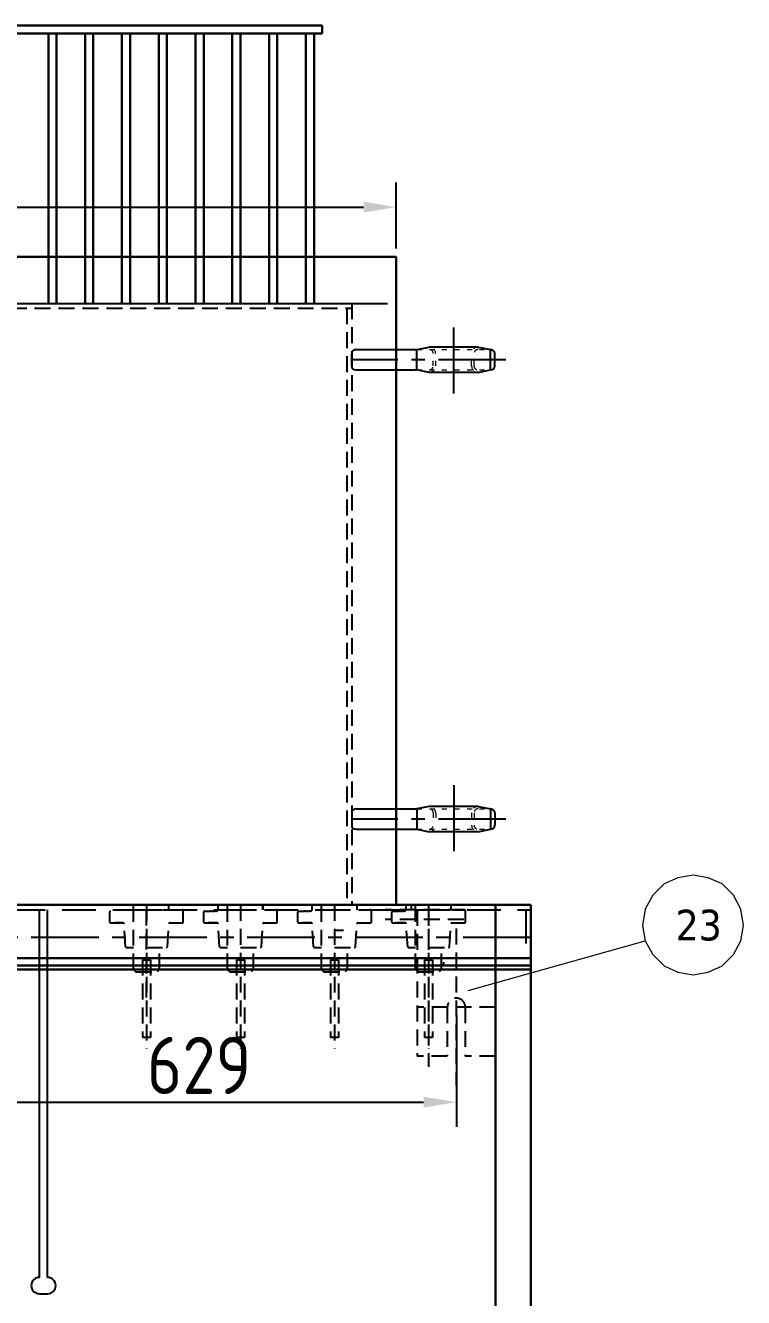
# Model space of a CAD drawing. Header units: millimetres. Extents: x 70841 to 133731, y -170061 to -164340.
# Drawn here: x 127933 to 128811, y -169022 to -167465 of the extents above; entities that cross this region are included whole.
import ezdxf

# ---------------------------------------------------------------- set-up
doc = ezdxf.new("R2010")
doc.units = ezdxf.units.MM
doc.header["$LTSCALE"] = 13
for name, pattern in [('ACAD_ISO03W100', [1.18, 0.47, -0.71]), ('CENTERX2', [101.6, 63.5, -12.7, 12.7, -12.7]), ('DASHED', [0.75, 0.5, -0.25]), ('HIDDEN', [9.525, 6.35, -3.175])]:
    doc.linetypes.add(name, pattern=pattern)
for name, color, linetype in [('1', 4, 'Continuous'), ('粗实线', 4, 'Continuous'), ('细实线', 2, 'Continuous'), ('虚线', 6, 'HIDDEN'), ('铁心虚线', 1, 'DASHED')]:
    doc.layers.add(name, color=color, linetype=linetype)
doc.layers.add('标注、文本', color=3, linetype='Continuous', lineweight=25)
doc.layers.add('铁心', color=3, linetype='Continuous', lineweight=0)
doc.styles.get("Standard").update_dxf_attribs({"font": 'gbenor.shx', "bigfont": 'gbcbig.shx'})
doc.styles.add('Tahoma$001', font='tahoma.ttf', dxfattribs={"height": 2.159784})
doc.dimstyles.new('1-15', dxfattribs={"dimscale": 20, "dimtxt": 3.5, "dimasz": 2, "dimexe": 1.5, "dimexo": 0.5, "dimgap": 0.5, "dimtad": 1, "dimtoh": 1, "dimdec": 1, "dimdsep": 46, "dimtxsty": 'Standard', "dimcen": 2.5, "dimclrd": 3, "dimclre": 3, "dimclrt": 3, "dimadec": 0, "dimazin": 2, "dimtfac": 1, "dimtdec": 1, "dimtmove": 0, "dimatfit": 2, "dimfxl": 1, "dimarcsym": 0})

# ---------------------------------------------------------------- blocks, each defined once
blk = doc.blocks.new('*D1753')
at = {"layer": 'Defpoints', "color": 0, "transparency": 16777216}
for p in [(128386.3, -167687.6), (127275.3, -167748.4), (128386.3, -167748.4)]:
    blk.add_point(p, dxfattribs=at)
at = {"layer": '标注、文本', "color": 3, "lineweight": -2, "transparency": 16777216}
for p, q in [((127275.3, -167738.4), (127275.3, -167657.6)), ((128386.3, -167738.4), (128386.3, -167657.6)), ((127315.3, -167687.6), (128346.3, -167687.6))]:
    blk.add_line(p, q, dxfattribs=at)
at = {"layer": '标注、文本', "color": 3, "transparency": 16777216}
for points in [[(127315.3, -167681), (127315.3, -167694.3), (127275.3, -167687.6)], [(128346.3, -167681), (128346.3, -167694.3), (128386.3, -167687.6)]]:
    blk.add_solid(points, dxfattribs=at)
at = {"layer": '标注、文本', "color": 3, "transparency": 16777216, "insert": (127830.8, -167642.6), "char_height": 70, "attachment_point": 5}
blk.add_mtext('1111', dxfattribs=at)
blk = doc.blocks.new('*D1755')
at = {"layer": 'Defpoints', "color": 0, "transparency": 16777216}
for p in [(127830.8, -168620.3), (128459.8, -168666.4), (128459.8, -168782.7)]:
    blk.add_point(p, dxfattribs=at)
at = {"layer": '标注、文本', "color": 3, "lineweight": -2, "transparency": 16777216}
for p, q in [((127830.8, -168630.3), (127830.8, -168812.7)), ((128459.8, -168676.4), (128459.8, -168812.7)), ((127870.8, -168782.7), (128419.8, -168782.7))]:
    blk.add_line(p, q, dxfattribs=at)
at = {"layer": '标注、文本', "color": 3, "transparency": 16777216}
for points in [[(127870.8, -168776), (127870.8, -168789.3), (127830.8, -168782.7)], [(128419.8, -168776), (128419.8, -168789.3), (128459.8, -168782.7)]]:
    blk.add_solid(points, dxfattribs=at)
at = {"layer": '标注、文本', "color": 3, "transparency": 16777216, "insert": (128145.3, -168737.7), "char_height": 70, "attachment_point": 5}
blk.add_mtext('629', dxfattribs=at)

msp = doc.modelspace()

# ---------------------------------------------------------------- linework, layer by layer
at = {"layer": '1', "color": 1, "linetype": 'CENTERX2', "lineweight": -3, "ltscale": 0.1}
for p, q in [((128456.76, -167915.651), (128456.76, -167834.959)), ((128520.381, -167874.316), (128331.768, -167874.316)), ((128456.76, -168394.927), (128456.76, -168475.62)), ((128520.381, -168436.262), (128331.768, -168436.262)), ((128550.768, -168581.39), (127110.768, -168581.39))]:
    msp.add_line(p, q, dxfattribs=at)
at = {"layer": '标注、文本'}
for p, q in [((127285.768, -167805.39), (128375.768, -167805.39)), ((128336.768, -167861.816), (128411.51, -167861.816)), ((128411.51, -167861.816), (128426.51, -167858.816)), ((128411.51, -167886.816), (128411.51, -167861.816)), ((128486.51, -167858.816), (128426.51, -167858.816)), ((128486.51, -167858.816), (128501.51, -167861.816)), ((128501.51, -167886.816), (128501.51, -167861.816)), ((128331.768, -167881.816), (128331.768, -167866.816)), ((128506.751, -167881.816), (128506.751, -167866.816)), ((128336.768, -167886.816), (128411.51, -167886.816)), ((128426.51, -167889.816), (128411.51, -167886.816)), ((128486.51, -167889.816), (128426.51, -167889.816)), ((128486.51, -167889.816), (128501.51, -167886.816)), ((128336.768, -168423.762), (128411.51, -168423.762)), ((128426.51, -168420.762), (128411.51, -168423.762)), ((128411.51, -168423.762), (128411.51, -168448.762)), ((128486.51, -168420.762), (128426.51, -168420.762)), ((128486.51, -168420.762), (128501.51, -168423.762)), ((128501.51, -168423.762), (128501.51, -168448.762)), ((128331.768, -168428.762), (128331.768, -168443.762)), ((128506.751, -168428.762), (128506.751, -168443.762)), ((128336.768, -168448.762), (128411.51, -168448.762)), ((128411.51, -168448.762), (128426.51, -168451.762)), ((128486.51, -168451.762), (128426.51, -168451.762)), ((128486.51, -168451.762), (128501.51, -168448.762)), ((127949.768, -168997.022), (127949.768, -168547.39)), ((127959.768, -168997.022), (127959.768, -168547.39)), ((127939.768, -169007.022), (127939.768, -169007.022)), ((127969.768, -169007.022), (127969.768, -169007.022)), ((127949.768, -169017.022), (127959.768, -169017.022)), ((127949.768, -169017.022), (127949.768, -169017.022)), ((127959.768, -169017.022), (127959.768, -169017.022))]:
    msp.add_line(p, q, dxfattribs=at)
at = {"layer": '标注、文本', "color": 2, "linetype": 'ACAD_ISO03W100', "lineweight": 18}
for p, q in [((128411.51, -167861.816), (128501.751, -167861.816)), ((128431.51, -167881.816), (128431.51, -167866.816)), ((128434.51, -167881.816), (128434.51, -167866.816)), ((128478.51, -167881.816), (128478.51, -167866.816)), ((128481.51, -167881.816), (128481.51, -167866.816)), ((128411.51, -167886.816), (128501.751, -167886.816)), ((128411.51, -168423.762), (128501.751, -168423.762)), ((128431.51, -168428.762), (128431.51, -168443.762)), ((128434.51, -168428.762), (128434.51, -168443.762)), ((128478.51, -168428.762), (128478.51, -168443.762)), ((128481.51, -168428.762), (128481.51, -168443.762)), ((128411.51, -168448.762), (128501.751, -168448.762))]:
    msp.add_line(p, q, dxfattribs=at)
at = {"layer": '标注、文本'}
for centre, radius, start, end in [((128336.768, -167866.816), 5, 90, 180), ((128501.751, -167866.816), 5, 0, 90), ((128336.768, -167881.816), 5, 180, 270), ((128501.751, -167881.816), 5, 270, 0), ((128336.768, -168428.762), 5, 90, 180), ((128501.751, -168428.762), 5, 0, 90), ((128336.768, -168443.762), 5, 180, 270), ((128501.751, -168443.762), 5, 270, 0), ((127949.768, -169007.022), 10, 90, 180), ((127959.768, -169007.022), 10, 0, 90), ((127949.768, -169007.022), 10, 180, 270), ((127959.768, -169007.022), 10, 270, 0)]:
    msp.add_arc(centre, radius, start, end, dxfattribs=at)
at = {"layer": '标注、文本', "color": 2, "linetype": 'ACAD_ISO03W100', "lineweight": 18}
for centre, radius, start, end in [((128426.51, -167866.816), 8, 0, 90), ((128426.51, -167866.816), 5, 0, 90), ((128486.51, -167866.816), 8, 90, 180), ((128486.51, -167866.816), 5, 90, 180), ((128426.51, -167881.816), 5, 270, 0), ((128426.51, -167881.816), 8, 270, 0), ((128486.51, -167881.816), 8, 180, 270), ((128486.51, -167881.816), 5, 180, 270), ((128426.51, -168428.762), 8, 0, 90), ((128426.51, -168428.762), 5, 0, 90), ((128486.51, -168428.762), 8, 90, 180), ((128486.51, -168428.762), 5, 90, 180), ((128426.51, -168443.762), 5, 270, 0), ((128426.51, -168443.762), 8, 270, 0), ((128486.51, -168443.762), 8, 180, 270), ((128486.51, -168443.762), 5, 180, 270)]:
    msp.add_arc(centre, radius, start, end, dxfattribs=at)
at = {"layer": '粗实线', "lineweight": 30}
for p, q in [((127365.768, -167465.39), (128295.768, -167465.39)), ((128295.768, -167465.39), (128295.768, -167475.39)), ((127365.768, -167475.39), (128295.768, -167475.39)), ((127960.768, -167475.39), (127960.768, -167805.39)), ((127970.768, -167475.39), (127970.768, -167805.39)), ((128005.768, -167475.39), (128005.768, -167805.39)), ((128015.768, -167475.39), (128015.768, -167805.39)), ((128050.768, -167475.39), (128050.768, -167805.39)), ((128060.768, -167475.39), (128060.768, -167805.39)), ((128095.768, -167475.39), (128095.768, -167805.39)), ((128105.768, -167475.39), (128105.768, -167805.39)), ((128140.768, -167475.39), (128140.768, -167805.39)), ((128150.768, -167475.39), (128150.768, -167805.39)), ((128185.768, -167475.39), (128185.768, -167805.39)), ((128195.768, -167475.39), (128195.768, -167805.39)), ((128230.768, -167475.39), (128230.768, -167805.39)), ((128240.768, -167475.39), (128240.768, -167805.39)), ((128275.768, -167475.39), (128275.768, -167805.39)), ((128285.768, -167475.39), (128285.768, -167805.39)), ((127275.268, -167748.39), (128386.268, -167748.39)), ((128386.268, -167748.39), (128386.268, -168541.39)), ((127110.768, -168541.39), (128550.768, -168541.39)), ((128507.768, -168541.39), (128507.768, -169066.39)), ((128550.768, -168541.39), (128550.768, -168606.39)), ((128550.768, -168541.39), (128550.768, -169066.39)), ((127110.768, -168606.39), (128550.768, -168606.39))]:
    msp.add_line(p, q, dxfattribs=at)
at = {"layer": '细实线', "color": 4, "lineweight": 30}
for p, q in [((127110.768, -168615.347), (128550.768, -168615.347)), ((127110.768, -168620.347), (128550.768, -168620.347))]:
    msp.add_line(p, q, dxfattribs=at)
at = {"layer": '虚线', "ltscale": 0.5}
for p, q in [((127110.768, -168547.39), (128550.768, -168547.39)), ((128544.768, -168547.39), (128544.768, -168606.39))]:
    msp.add_line(p, q, dxfattribs=at)
at = {"layer": '铁心'}
msp.add_lwpolyline([(128811.076, -168566.567), (128807.762, -168546.689), (128798.727, -168529.521), (128784.872, -168515.667), (128767.705, -168508.137), (128749.332, -168504.824), (128730.658, -168508.137), (128713.792, -168515.667), (128699.937, -168529.521), (128690.6, -168546.689), (128687.589, -168566.567), (128690.6, -168585.241), (128699.937, -168602.107), (128713.792, -168615.962), (128730.658, -168623.793), (128749.332, -168626.805), (128767.705, -168623.793), (128784.872, -168615.962), (128798.727, -168602.107), (128807.762, -168585.241)], close=True, dxfattribs=at)
msp.add_lwpolyline([(128474.372, -168645.868), (128690.6, -168585.241), (128690.6, -168585.241)], dxfattribs=at)
at = {"layer": '铁心虚线', "color": 6, "ltscale": 3}
for p, q in [((127329.768, -167805.39), (128331.768, -167805.39)), ((127329.768, -167811.39), (128331.768, -167811.39)), ((128325.768, -167811.39), (128325.768, -168541.39)), ((128331.768, -167805.39), (128331.768, -168541.39)), ((128064.778, -168620.391), (128064.778, -168541.39)), ((128080.787, -168541.39), (128080.767, -168717.279)), ((128080.779, -168547.39), (128120.778, -168547.391)), ((128080.791, -168547.39), (128120.79, -168547.391)), ((128080.798, -168547.39), (128124.797, -168547.39)), ((128080.801, -168654.42), (128080.801, -168541.39)), ((128080.801, -168541.39), (128080.801, -168593.391)), ((128108.278, -168547.391), (128108.278, -168541.39)), ((128108.29, -168547.391), (128108.29, -168541.39)), ((128125.797, -168562.39), (128125.797, -168548.39)), ((128151.827, -168548.873), (128156.835, -168548.89)), ((128156.835, -168549.447), (128156.835, -168548.89)), ((128158.779, -168548.89), (128158.779, -168549.447)), ((128158.779, -168548.89), (128158.779, -168549.447)), ((128159.729, -168548.89), (128158.779, -168548.89)), ((128159.729, -168549.447), (128159.729, -168548.89)), ((128162.623, -168548.89), (128161.673, -168548.89)), ((128161.673, -168548.89), (128161.673, -168549.447)), ((128161.673, -168548.89), (128161.673, -168549.447)), ((128162.623, -168549.447), (128162.623, -168548.89)), ((128166.327, -168548.89), (128164.567, -168548.89)), ((128164.567, -168548.89), (128164.567, -168549.447)), ((128168.308, -168545.391), (128168.308, -168541.39)), ((128168.327, -168546.89), (128168.326, -168541.39)), ((128179.808, -168620.391), (128179.808, -168541.39)), ((128195.817, -168541.39), (128195.797, -168717.279)), ((128195.809, -168547.39), (128235.808, -168547.391)), ((128195.822, -168547.39), (128235.821, -168547.391)), ((128195.828, -168547.39), (128239.827, -168547.39)), ((128223.308, -168547.391), (128223.308, -168541.39)), ((128223.321, -168547.391), (128223.321, -168541.39)), ((128240.827, -168562.39), (128240.827, -168548.39)), ((128266.845, -168548.873), (128271.853, -168548.89)), ((128271.853, -168549.447), (128271.853, -168548.89)), ((128273.798, -168548.89), (128273.798, -168549.447)), ((128273.798, -168548.89), (128273.798, -168549.447)), ((128274.747, -168548.89), (128273.798, -168548.89)), ((128274.747, -168549.447), (128274.747, -168548.89)), ((128277.641, -168548.89), (128276.692, -168548.89)), ((128276.692, -168548.89), (128276.692, -168549.447)), ((128276.692, -168548.89), (128276.692, -168549.447)), ((128277.641, -168549.447), (128277.641, -168548.89)), ((128281.345, -168548.89), (128279.586, -168548.89)), ((128279.586, -168548.89), (128279.586, -168549.447)), ((128283.327, -168545.391), (128283.327, -168541.39)), ((128283.345, -168546.89), (128283.344, -168541.39)), ((128294.827, -168620.391), (128294.827, -168541.39)), ((128310.835, -168541.39), (128310.815, -168717.279)), ((128310.828, -168547.39), (128350.827, -168547.391)), ((128310.84, -168547.39), (128350.839, -168547.391)), ((128310.846, -168547.39), (128354.845, -168547.39)), ((128338.327, -168547.391), (128338.327, -168541.39)), ((128338.339, -168547.391), (128338.339, -168541.39)), ((128355.845, -168562.39), (128355.845, -168548.39)), ((128468.851, -168547.39), (128372.851, -168547.39)), ((128381.847, -168548.873), (128386.855, -168548.89)), ((128386.855, -168549.447), (128386.855, -168548.89)), ((128388.799, -168548.89), (128388.799, -168549.447)), ((128388.799, -168548.89), (128388.799, -168549.447)), ((128389.748, -168548.89), (128388.799, -168548.89)), ((128389.748, -168549.447), (128389.748, -168548.89)), ((128392.642, -168548.89), (128391.693, -168548.89)), ((128391.693, -168548.89), (128391.693, -168549.447)), ((128391.693, -168548.89), (128391.693, -168549.447)), ((128392.642, -168549.447), (128392.642, -168548.89)), ((128396.347, -168548.89), (128394.587, -168548.89)), ((128394.587, -168548.89), (128394.587, -168549.447)), ((128398.328, -168545.391), (128398.328, -168541.39)), ((128398.347, -168546.89), (128398.346, -168541.39)), ((128404.351, -168541.39), (128404.351, -168547.39)), ((128409.828, -168620.391), (128409.828, -168541.39)), ((128411.768, -168547.39), (128411.768, -168726.39)), ((128425.837, -168541.39), (128425.817, -168717.279)), ((128425.829, -168547.39), (128465.828, -168547.391)), ((128425.841, -168547.39), (128465.84, -168547.391)), ((128425.848, -168547.39), (128469.847, -168547.39)), ((128425.851, -168547.39), (128425.851, -168739.39)), ((128453.328, -168547.391), (128453.328, -168541.39)), ((128453.34, -168547.391), (128453.34, -168541.39)), ((128470.847, -168562.39), (128470.847, -168548.39)), ((128507.768, -168547.39), (128507.768, -168726.39)), ((128035.797, -168562.39), (128035.797, -168549.872)), ((128036.797, -168563.39), (128052.361, -168563.39)), ((128052.342, -168563.391), (128041.778, -168563.391)), ((128052.355, -168563.391), (128041.79, -168563.391)), ((128055.216, -168592.457), (128053.34, -168564.324)), ((128055.228, -168592.457), (128053.352, -168564.324)), ((128106.34, -168592.457), (128108.216, -168564.324)), ((128106.352, -168592.457), (128108.228, -168564.324)), ((128109.214, -168563.391), (128119.779, -168563.392)), ((128109.226, -168563.391), (128119.792, -168563.392)), ((128109.232, -168563.39), (128124.797, -168563.39)), ((128150.827, -168562.39), (128150.827, -168549.872)), ((128151.827, -168563.39), (128167.392, -168563.39)), ((128167.373, -168563.391), (128156.808, -168563.391)), ((128167.385, -168563.391), (128156.821, -168563.391)), ((128158.779, -168549.447), (128156.835, -168549.447)), ((128161.673, -168549.447), (128159.729, -168549.447)), ((128164.567, -168549.447), (128162.623, -168549.447)), ((128170.246, -168592.457), (128168.371, -168564.324)), ((128170.258, -168592.457), (128168.383, -168564.324)), ((128221.371, -168592.457), (128223.246, -168564.324)), ((128221.383, -168592.457), (128223.258, -168564.324)), ((128224.244, -168563.391), (128234.81, -168563.392)), ((128224.256, -168563.391), (128234.822, -168563.392)), ((128224.263, -168563.39), (128239.827, -168563.39)), ((128265.845, -168562.39), (128265.845, -168549.872)), ((128266.845, -168563.39), (128282.41, -168563.39)), ((128282.391, -168563.391), (128271.827, -168563.391)), ((128282.403, -168563.391), (128271.839, -168563.391)), ((128273.798, -168549.447), (128271.853, -168549.447)), ((128276.692, -168549.447), (128274.747, -168549.447)), ((128279.586, -168549.447), (128277.641, -168549.447)), ((128285.264, -168592.457), (128283.389, -168564.324)), ((128285.277, -168592.457), (128283.401, -168564.324)), ((128336.389, -168592.457), (128338.264, -168564.324)), ((128336.401, -168592.457), (128338.277, -168564.324)), ((128339.262, -168563.391), (128349.828, -168563.392)), ((128339.274, -168563.391), (128349.84, -168563.392)), ((128339.281, -168563.39), (128354.845, -168563.39)), ((128468.851, -168559.39), (128372.851, -168559.39)), ((128380.847, -168562.39), (128380.847, -168549.872)), ((128381.847, -168563.39), (128397.411, -168563.39)), ((128397.393, -168563.391), (128386.828, -168563.391)), ((128397.405, -168563.391), (128386.84, -168563.391)), ((128388.799, -168549.447), (128386.855, -168549.447)), ((128391.693, -168549.447), (128389.748, -168549.447)), ((128394.587, -168549.447), (128392.642, -168549.447)), ((128400.266, -168592.457), (128398.39, -168564.324)), ((128400.278, -168592.457), (128398.403, -168564.324)), ((128451.39, -168592.457), (128453.266, -168564.324)), ((128451.403, -168592.457), (128453.278, -168564.324)), ((128454.264, -168563.391), (128464.83, -168563.392)), ((128454.276, -168563.391), (128464.842, -168563.392)), ((128454.282, -168563.39), (128469.847, -168563.39)), ((128309.849, -168572.39), (128321.849, -168572.39)), ((128459.768, -168570.39), (128459.768, -168762.39)), ((128056.214, -168593.391), (128064.778, -168593.391)), ((128056.226, -168593.391), (128064.79, -168593.391)), ((128080.779, -168593.391), (128105.342, -168593.391)), ((128080.792, -168593.391), (128105.355, -168593.391)), ((128096.778, -168620.391), (128096.778, -168593.391)), ((128171.244, -168593.391), (128179.808, -168593.391)), ((128171.256, -168593.391), (128179.821, -168593.391)), ((128195.81, -168593.391), (128220.373, -168593.391)), ((128195.822, -168593.391), (128220.385, -168593.391)), ((128211.808, -168620.391), (128211.808, -168593.391)), ((128286.262, -168593.391), (128294.827, -168593.391)), ((128286.274, -168593.391), (128294.839, -168593.391)), ((128310.828, -168593.391), (128335.391, -168593.391)), ((128310.84, -168593.391), (128335.403, -168593.391)), ((128326.827, -168620.391), (128326.827, -168593.391)), ((128401.264, -168593.391), (128409.828, -168593.391)), ((128401.276, -168593.391), (128409.84, -168593.391)), ((128425.83, -168593.391), (128450.393, -168593.391)), ((128425.842, -168593.391), (128450.405, -168593.391)), ((128441.828, -168620.391), (128441.828, -168593.391)), ((128075.776, -168608.391), (128075.774, -168703.391)), ((128075.776, -168608.391), (128085.762, -168608.391)), ((128085.762, -168608.391), (128085.76, -168703.391)), ((128190.806, -168608.391), (128190.804, -168703.391)), ((128190.806, -168608.391), (128200.792, -168608.391)), ((128200.792, -168608.391), (128200.79, -168703.391)), ((128305.825, -168608.391), (128305.822, -168703.391)), ((128305.825, -168608.391), (128315.811, -168608.391)), ((128315.811, -168608.391), (128315.809, -168703.391)), ((128420.826, -168608.391), (128420.824, -168703.391)), ((128420.826, -168608.391), (128430.812, -168608.391)), ((128430.812, -168608.391), (128430.81, -168703.391)), ((128064.774, -168620.391), (128067.774, -168623.391)), ((128096.774, -168620.391), (128064.774, -168620.391)), ((128064.778, -168620.391), (128067.778, -168623.391)), ((128096.778, -168620.391), (128064.778, -168620.391)), ((128067.774, -168623.391), (128093.774, -168623.391)), ((128067.778, -168623.391), (128093.778, -168623.391)), ((128096.774, -168620.391), (128093.774, -168623.391)), ((128096.778, -168620.391), (128093.778, -168623.391)), ((128179.804, -168620.391), (128182.804, -168623.391)), ((128211.804, -168620.391), (128179.804, -168620.391)), ((128179.808, -168620.391), (128182.808, -168623.391)), ((128211.808, -168620.391), (128179.808, -168620.391)), ((128182.804, -168623.391), (128208.804, -168623.391)), ((128182.808, -168623.391), (128208.808, -168623.391)), ((128211.804, -168620.391), (128208.804, -168623.391)), ((128211.808, -168620.391), (128208.808, -168623.391)), ((128294.822, -168620.391), (128297.822, -168623.391)), ((128326.822, -168620.391), (128294.822, -168620.391)), ((128294.827, -168620.391), (128297.827, -168623.391)), ((128326.827, -168620.391), (128294.827, -168620.391)), ((128297.822, -168623.391), (128323.822, -168623.391)), ((128297.827, -168623.391), (128323.827, -168623.391)), ((128326.822, -168620.391), (128323.822, -168623.391)), ((128326.827, -168620.391), (128323.827, -168623.391)), ((128409.824, -168620.391), (128412.824, -168623.391)), ((128441.824, -168620.391), (128409.824, -168620.391)), ((128409.828, -168620.391), (128412.828, -168623.391)), ((128441.828, -168620.391), (128409.828, -168620.391)), ((128412.824, -168623.391), (128438.824, -168623.391)), ((128412.828, -168623.391), (128438.828, -168623.391)), ((128441.824, -168620.391), (128438.824, -168623.391)), ((128441.828, -168620.391), (128438.828, -168623.391)), ((128443.891, -168611.347), (128443.891, -168615.347)), ((128443.891, -168611.347), (128443.891, -168615.347)), ((128507.768, -168666.39), (128411.768, -168666.39)), ((128448.768, -168666.39), (128448.768, -168726.39)), ((128470.768, -168666.39), (128470.768, -168726.39)), ((128085.76, -168703.391), (128075.774, -168703.391)), ((128200.79, -168703.391), (128190.804, -168703.391)), ((128315.809, -168703.391), (128305.822, -168703.391)), ((128430.81, -168703.391), (128420.824, -168703.391)), ((128448.768, -168726.39), (128411.768, -168726.39)), ((128507.768, -168726.39), (128470.768, -168726.39))]:
    msp.add_line(p, q, dxfattribs=at)
for centre, radius, start, end in [((128036.797, -168549.873), 1, 90, 180), ((128124.797, -168548.39), 1, 0, 90), ((128151.827, -168549.873), 1, 90, 180), ((128166.327, -168546.89), 2, 270, 0), ((128166.327, -168546.89), 2, 270, 0), ((128239.827, -168548.39), 1, 0, 90), ((128266.845, -168549.873), 1, 90, 180), ((128281.345, -168546.89), 2, 270, 0), ((128281.345, -168546.89), 2, 270, 0), ((128354.845, -168548.39), 1, 0, 90), ((128381.847, -168549.873), 1, 90, 180), ((128396.347, -168546.89), 2, 270, 0), ((128396.347, -168546.89), 2, 270, 0), ((128469.847, -168548.39), 1, 0, 90), ((128036.797, -168562.39), 1, 180, 270), ((128052.342, -168564.391), 1, 3.814075, 90), ((128052.355, -168564.391), 1, 3.814075, 90), ((128052.361, -168564.39), 1, 3.814075, 90), ((128109.214, -168564.391), 1, 90, 176.185925), ((128109.226, -168564.391), 1, 90, 176.185925), ((128109.232, -168564.39), 1, 90, 176.185925), ((128124.797, -168562.39), 1, 270, 0), ((128151.827, -168562.39), 1, 180, 270), ((128167.373, -168564.391), 1, 3.814075, 90), ((128167.385, -168564.391), 1, 3.814075, 90), ((128167.392, -168564.39), 1, 3.814075, 90), ((128224.244, -168564.391), 1, 90, 176.185925), ((128224.256, -168564.391), 1, 90, 176.185925), ((128224.263, -168564.39), 1, 90, 176.185925), ((128239.827, -168562.39), 1, 270, 0), ((128266.845, -168562.39), 1, 180, 270), ((128282.391, -168564.391), 1, 3.814075, 90), ((128282.403, -168564.391), 1, 3.814075, 90), ((128282.41, -168564.39), 1, 3.814075, 90), ((128339.262, -168564.391), 1, 90, 176.185925), ((128339.274, -168564.391), 1, 90, 176.185925), ((128339.281, -168564.39), 1, 90, 176.185925), ((128354.845, -168562.39), 1, 270, 0), ((128381.847, -168562.39), 1, 180, 270), ((128397.393, -168564.391), 1, 3.814075, 90), ((128397.405, -168564.391), 1, 3.814075, 90), ((128397.411, -168564.39), 1, 3.814075, 90), ((128454.264, -168564.391), 1, 90, 176.185925), ((128454.276, -168564.391), 1, 90, 176.185925), ((128454.282, -168564.39), 1, 90, 176.185925), ((128469.847, -168562.39), 1, 270, 0), ((128056.214, -168592.391), 1, 183.814075, 270), ((128056.226, -168592.391), 1, 183.814075, 270), ((128105.342, -168592.391), 1, 270, 356.185925), ((128105.355, -168592.391), 1, 270, 356.185925), ((128171.244, -168592.391), 1, 183.814075, 270), ((128171.256, -168592.391), 1, 183.814075, 270), ((128220.373, -168592.391), 1, 270, 356.185925), ((128220.385, -168592.391), 1, 270, 356.185925), ((128286.262, -168592.391), 1, 183.814075, 270), ((128286.274, -168592.391), 1, 183.814075, 270), ((128335.391, -168592.391), 1, 270, 356.185925), ((128335.403, -168592.391), 1, 270, 356.185925), ((128401.264, -168592.391), 1, 183.814075, 270), ((128401.276, -168592.391), 1, 183.814075, 270), ((128450.393, -168592.391), 1, 270, 356.185925), ((128450.405, -168592.391), 1, 270, 356.185925), ((128459.768, -168666.39), 11, 0, 180)]:
    msp.add_arc(centre, radius, start, end, dxfattribs=at)

# ---------------------------------------------------------------- texts
at = {"layer": '铁心', "style": 'Tahoma$001'}
msp.add_text('23', height=37.5893, dxfattribs=at).set_placement((128727.997, -168584.797))

# ---------------------------------------------------------------- dimensions: what is measured, and where the dimension line sits
at = {"layer": '标注、文本'}
for base, p1, p2, picture, middle in [((128386.268, -167687.626), (127275.268, -167748.39), (128386.268, -167748.39), '*D1753', (127830.768, -167642.626)), ((128459.768, -168782.67), (127830.768, -168620.347), (128459.768, -168666.39), '*D1755', (128145.268, -168737.67))]:
    dim = msp.add_linear_dim(base=base, p1=p1, p2=p2, dimstyle='1-15', dxfattribs=at)
    dim.commit()
    dim.dimension.update_dxf_attribs({"geometry": picture, "text_midpoint": middle})

doc.saveas('drawing.dxf')
